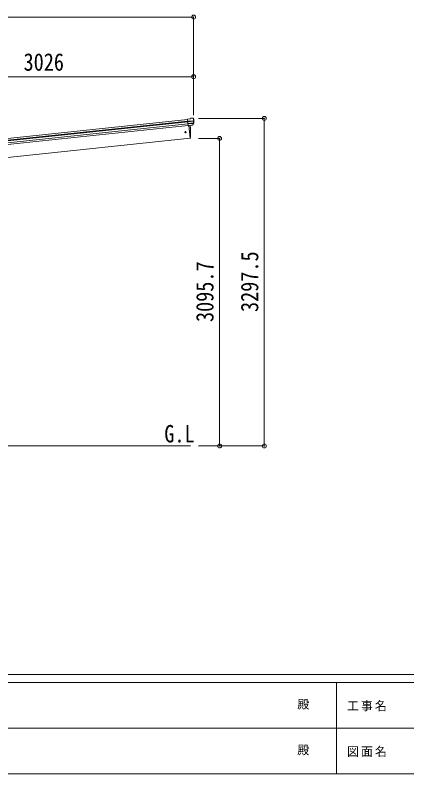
# Model space of a CAD drawing. Units: millimetres at full size, sheet at 1:40. Extents: x -11243 to 11243, y -7760 to 7760.
# Drawn here: x -3835 to 110, y -7760 to -123 of the extents above; entities that cross this region are included whole.
import ezdxf
from ezdxf.enums import TextEntityAlignment as Align

# ---------------------------------------------------------------- set-up
doc = ezdxf.new("R2010")
doc.units = ezdxf.units.MM
doc.header["$LTSCALE"] = 40
doc.header["$PDMODE"] = 32
doc.header["$PDSIZE"] = 40
for name, color, linetype, lineweight in [('0-0_0', 7, 'Continuous', 9), ('0-3_ELV2', 4, 'Continuous', 9), ('0-6_OTH_LINE', 6, 'Continuous', 9), ('F-0_240', 7, 'Continuous', 9)]:
    doc.layers.add(name, color=color, linetype=linetype, lineweight=lineweight)
doc.layers.add('0-7_SHAPE', color=7, linetype='Continuous')
doc.styles.add('ＭＳ ゴシック', font='')
doc.styles.get('ＭＳ ゴシック').set_extended_font_data('MS Gothic')

msp = doc.modelspace()

# ---------------------------------------------------------------- linework, layer by layer
at = {"layer": '0-0_0'}
msp.add_line((-4885.82, -4459.76), (-2068.37, -4459.76), dxfattribs=at)
at = {"layer": '0-3_ELV2'}
for p, q in [((-5003.42, -1477.71), (-2099.76, -1172.52)), ((-5001.43, -1496.6), (-2097.77, -1191.41)), ((-5000.99, -1500.78), (-2097.33, -1195.59)), ((-4998.9, -1520.64), (-2095.24, -1215.45)), ((-2073.44, -1167.74), (-2099.97, -1170.53)), ((-2093.18, -1235.08), (-2099.97, -1170.53)), ((-2097.81, -1191.06), (-2038.07, -1184.78)), ((-2037.59, -1190.65), (-2097.19, -1196.91)), ((-2038.43, -1207.4), (-2095.46, -1213.4)), ((-2039.82, -1212.06), (-2094.99, -1217.86)), ((-2073.44, -1167.74), (-2061.84, -1160.77)), ((-2060.61, -1160.36), (-2047.13, -1158.94)), ((-2048.38, -1228.64), (-2038.93, -1210.34)), ((-2047.32, -1229.07), (-2037.2, -1210.81)), ((-2043.46, -1160.03), (-2043.46, -1160.03)), ((-2043.46, -1160.03), (-2038.28, -1164.22)), ((-2036.89, -1167.92), (-2037.2, -1166.07)), ((-2093.48, -1232.19), (-4997.14, -1537.38)), ((-2049.83, -1230.3), (-2093.2, -1234.86)), ((-2093.18, -1235.08), (-2083.24, -1234.04)), ((-2086.3, -1234.36), (-2072.91, -1361.75)), ((-2083.24, -1234.04), (-2082.96, -1234.1)), ((-2082.96, -1234.1), (-2057.63, -1231.44)), ((-2057.63, -1231.44), (-2057.38, -1231.32)), ((-2057.38, -1231.32), (-2049.69, -1230.51)), ((-2072.91, -1361.75), (-4885.82, -1657.4)), ((-2072.91, -1361.75), (-2070.86, -1361.46))]:
    msp.add_line(p, q, dxfattribs=at)
msp.add_circle((-2119.7, -1299.2), 6.5, dxfattribs=at)
for centre, radius, start, end in [((-2060.3, -1163.34), 3, 96.02369, 120.97631), ((-2046.61, -1163.92), 5, 51.04426, 95.95574), ((-2230.45, -1189.57), 192.44, 1.4271, 6.57578), ((-2041.59, -1208.96), 3, 332.69111, 354.20009), ((-2237.79, -1189.04), 200.2, 354.20009, 359.53883), ((-1992.8, -1182.67), 45.32, 182.67122, 185.64518), ((-2037.4, -1191.99), 1.35, 95.1605, 97.91927), ((-2034.8, -1190.43), 2.74, 179.02151, 184.43412), ((-2039.83, -1209.36), 3, 331, 354.13916), ((-2237.79, -1189.04), 202, 354.13916, 6), ((-2967.51, -1321.54), 900, 357.63919, 5.64987), ((-2049.94, -1227.62), 2.99, 285.2717, 331.00739), ((-2071.27, -1358.49), 3, 278, 357.63919)]:
    msp.add_arc(centre, radius, start, end, dxfattribs=at)
for centre, major_axis, ratio, start_param, end_param in [((-2039.15, -1167.53), (-0.87, 5.91), 0.020485, 0.671432, 1.5691306), ((-2044.55, -1163.01), (5.88, -1.31), 0.24881, 0.460585, 0.4641038), ((-2040.17, -1166.56), (-2.34, 1.9), 0.995767, 3.9859716, 4.712389), ((-2235.48, -1210.98), (-20.92, 199.05), 0.994373, 4.7113789, 4.7277536), ((-2050.14, -1227.32), (-0.11, 3), 0.642905, 3.2459383, 4.203928), ((-2050.01, -1227.52), (1.66, -2.51), 0.997631, 5.8041905, 5.8929484), ((-2050.08, -1227.41), (3.53, -2.11), 0.650902, 5.2561448, 5.3289554), ((-2047.71, -1227.06), (1.08, 3.13), 0.040856, 2.1135035, 2.1416249)]:
    msp.add_ellipse(centre, major_axis=major_axis, ratio=ratio, start_param=start_param, end_param=end_param, dxfattribs=at)
at = {"layer": '0-6_OTH_LINE'}
for p, q in [((-2037.72, -142.71), (-8105.92, -142.71)), ((-2037.72, -142.71), (-2037.72, -1129.89)), ((-5063.82, -742.71), (-2037.72, -742.71)), ((-1325.58, -1162.26), (-1989.44, -1162.26)), ((-1325.58, -1162.26), (-1325.58, -4459.76)), ((-1776.58, -1364.06), (-1989.44, -1364.06)), ((-1776.58, -1364.06), (-1776.58, -4459.76)), ((-1776.58, -4459.76), (-1989.44, -4459.76)), ((-1325.58, -4459.76), (-1989.44, -4459.76))]:
    msp.add_line(p, q, dxfattribs=at)
for p in [(-2037.72, -142.71), (-2037.72, -742.71), (-1325.58, -1162.26), (-1776.58, -1364.06), (-1776.58, -4459.76), (-1325.58, -4459.76)]:
    msp.add_point(p, dxfattribs=at)
at = {"layer": 'F-0_240', "color": 5}
for p, q in [((-11242.74, -6760), (10677.26, -6760)), ((-11242.74, -6840), (7121.58, -6840)), ((-598.42, -6840), (-598.42, -7760)), ((-4598.42, -7300), (3601.58, -7300)), ((-11242.74, -7760), (10677.26, -7760))]:
    msp.add_line(p, q, dxfattribs=at)

# ---------------------------------------------------------------- texts
at = {"layer": '0-6_OTH_LINE', "color": 7, "style": 'ＭＳ ゴシック', "width": 0.85}
msp.add_text('3026', height=176, dxfattribs=at).set_placement((-3750.77, -734.71), align=Align.BOTTOM_LEFT)
for s, p in [('3297.5', (-1333.58, -3111.01)), ('3095.7', (-1784.58, -3211.91))]:
    msp.add_text(s, height=176, rotation=90, dxfattribs=at).set_placement(p, align=Align.BOTTOM_LEFT)
at = {"layer": '0-7_SHAPE', "style": 'ＭＳ ゴシック', "width": 0.85}
msp.add_text('G.L', height=176, dxfattribs=at).set_placement((-2332.83, -4476.96), align=Align.BOTTOM_LEFT)
at = {"layer": 'F-0_240', "style": 'ＭＳ ゴシック'}
for p in [(-992.7, -7130), (-992.7, -7590)]:
    msp.add_text('殿', height=87.98, dxfattribs=at).set_placement(p, align=Align.BOTTOM_LEFT)
at = {"layer": 'F-0_240', "char_height": 87.98, "attachment_point": 7, "style": 'ＭＳ ゴシック'}
for s, insert in [('\\T1.17;工事名', (-492.95, -7130)), ('\\T1.17;図面名', (-492.95, -7590))]:
    msp.add_mtext(s, dxfattribs=dict(at, insert=insert))

doc.saveas('drawing.dxf')
